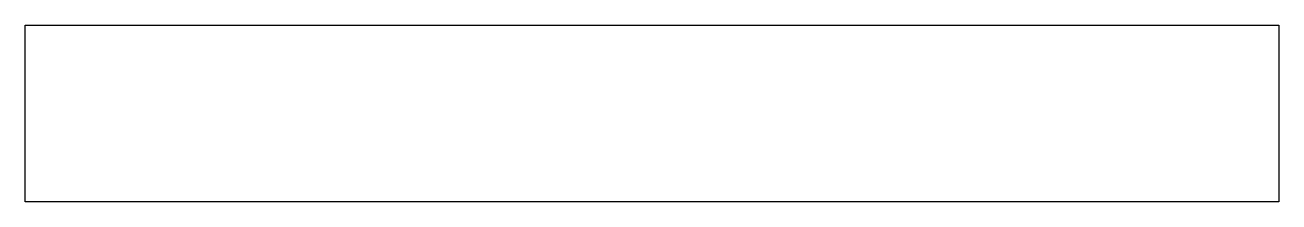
# Model space of a CAD drawing. Header units: inches. Extents: x -31.5 to 0.5, y 0 to 4.5.
import ezdxf

# ---------------------------------------------------------------- set-up
doc = ezdxf.new("R2010")
doc.units = ezdxf.units.IN
doc.layers.get('0').update_dxf_attribs({"linetype": 'CONTINUOUS'})

msp = doc.modelspace()

# ---------------------------------------------------------------- linework, layer by layer
msp.add_lwpolyline([(0.5, 0), (-31.5, 0), (-31.5, 4.5), (0.5, 4.5)], close=True)

doc.saveas('drawing.dxf')
